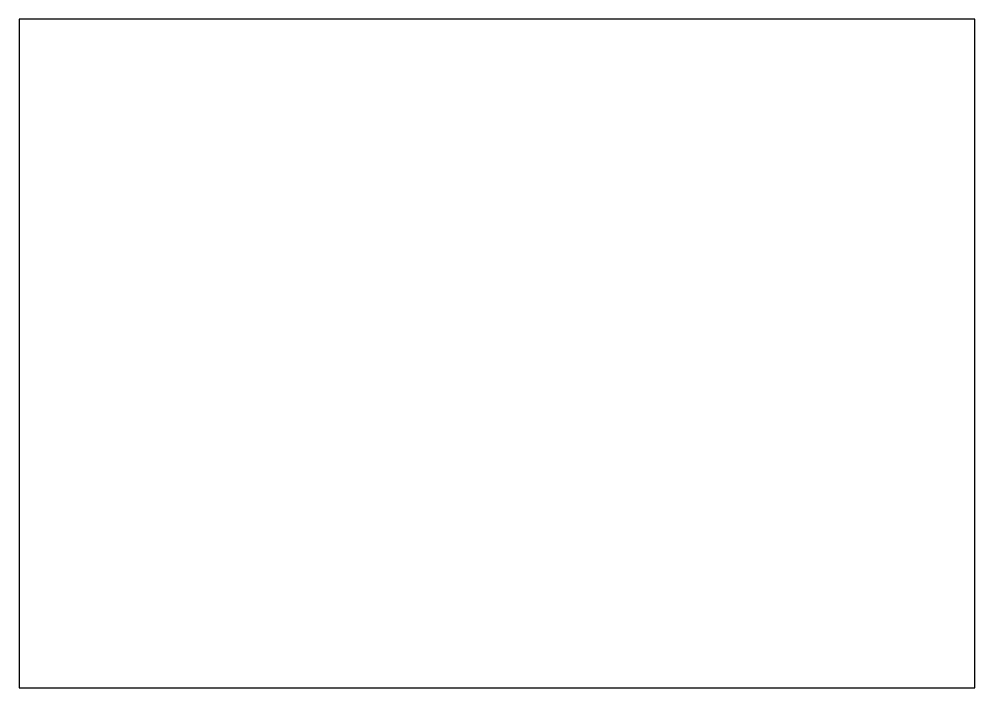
# Model space of a CAD drawing. Header units: inches. Extents: x -5 to 5, y -3.5 to 3.5.
import ezdxf

# ---------------------------------------------------------------- set-up
doc = ezdxf.new("R2010")
doc.units = ezdxf.units.IN
doc.header["$MEASUREMENT"] = 0

msp = doc.modelspace()

# ---------------------------------------------------------------- linework, layer by layer
msp.add_lwpolyline([(-5, -3.5), (5, -3.5), (5, 3.5), (-5, 3.5)], close=True)

doc.saveas('drawing.dxf')
